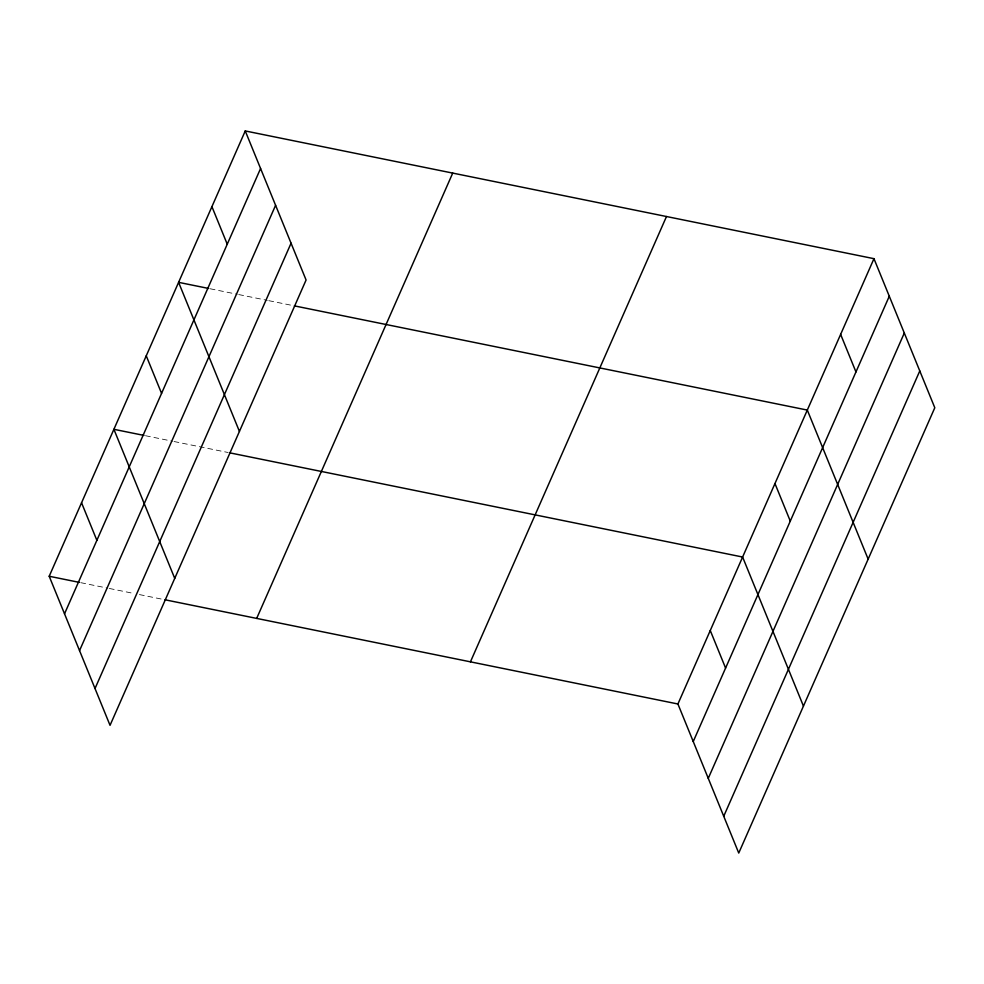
<?xml version="1.0" encoding="UTF-8"?>
<svg xmlns="http://www.w3.org/2000/svg" width="984" height="984" viewBox="0 0 984 984"><rect width="100%" height="100%" fill="white"/><g stroke="black" fill="none" stroke-linecap="round" stroke-linejoin="round"><path stroke-width="0.74" stroke-dasharray="4.92 3.69" d="M210.158 288.767L237.23 294.265M238.731 294.56L267.291 300.366M268.804 300.673L292.851 305.557M145.472 435.715L172.532 441.213M174.033 441.521L228.153 452.517M80.774 582.676L107.834 588.174M109.335 588.469L133.393 593.364M139.408 594.582L161.954 599.17"/><path stroke-width="1.48" d="M245.25 130.946L306.085 280.01L110.036 725.331L49.2 576.255L245.25 130.946L873.964 258.669L934.8 407.745L738.75 853.054L677.914 703.99L873.964 258.669M64.526 613.807L260.575 168.498M79.544 650.609L275.594 205.299M95.017 688.529L291.067 243.208M256.676 618.407L452.726 173.086M470.438 661.838L666.488 216.517M693.24 741.542L889.29 296.221M708.259 778.344L904.308 333.022M723.732 816.265L919.782 370.943M208.657 288.46L178.596 282.346L239.432 431.423M294.351 305.864L807.311 410.082L868.146 559.146M143.959 435.408L113.898 429.307L174.734 578.371M229.666 452.824L742.612 557.03L803.448 706.106M49.2 576.255L79.273 582.368M164.968 599.773L677.914 703.99M840.631 334.376L855.957 371.927M774.961 483.55L790.287 521.114M710.264 630.51L725.589 668.062M211.917 206.64L227.243 244.204M146.247 355.827L161.573 393.379M81.549 502.775L96.875 540.339"/></g></svg>
